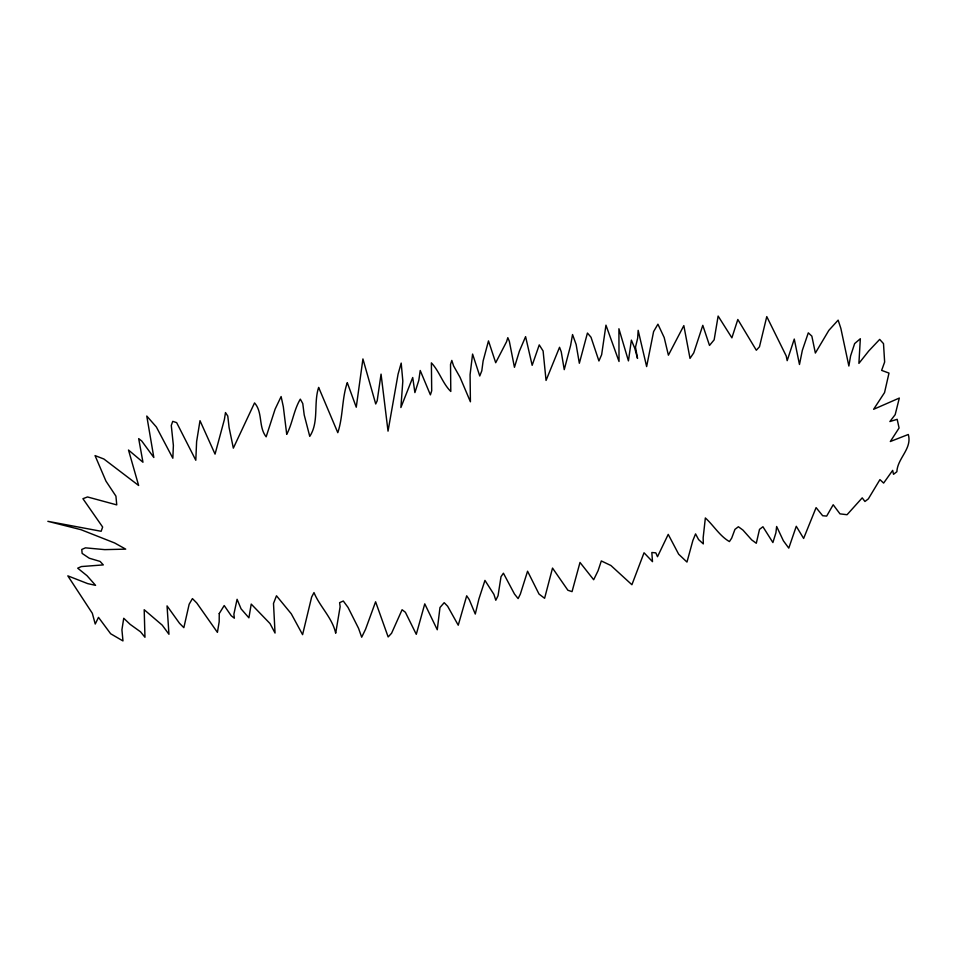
<?xml version="1.0" encoding="UTF-8"?>
<svg xmlns="http://www.w3.org/2000/svg" width="957" height="957" viewBox="0 0 957 957"><rect width="100%" height="100%" fill="white"/><g stroke="black" fill="none" stroke-linecap="round" stroke-linejoin="round"><path stroke-width="1.44" d="M219.249 613.545L219.177 621.763L217.418 632.362L196.759 602.982L192.429 598.603L189.151 604.25L183.84 627.672L179.497 623.27L167.044 605.901L168.958 634.276L162.212 625.136L144.196 609.729L144.962 637.266L140.547 631.835L130.128 624.347L123.728 618.246L121.922 629.814L122.975 640.939L110.653 633.749L98.499 617.361L95.233 624.036L92.327 613.293L67.827 575.863L87.721 583.626L95.568 585.349L87.003 575.683L77.696 568.183L81.393 566.556L103.296 564.905L100.102 561.424L89.264 558.218L82.135 553.409L81.776 549.462L85.46 547.847L104.756 549.629L125.702 549.139L114.661 542.978L80.95 529.676L47.85 521.326L101.143 531.279L102.65 527.044L82.924 498.705L87.506 496.958L116.754 504.889L115.929 496.145L105.952 481.108L95.054 455.604L103.87 459.001L138.633 485.474L128.501 450.029L142.952 462.231L138.693 438.629L141.768 441.033L153.826 457.494L146.78 416.044L156.362 426.978L172.834 458.224L173.384 445.472L171.279 425.458L172.739 421.355L176.638 422.635L195.802 460.257L196.616 441.596L200.001 420.673L215.05 454.12L224.393 419.513L225.493 412.563L227.778 416.044L229.082 427.444L233.341 448.139L254.55 402.909C262.984 412.455 258.27 426.906 266.154 436.811L275.114 409.129L281.119 396.545L283.332 406.797L286.729 434.358C292.543 423.221 293.787 410.039 300.319 399.129L302.771 403.555L304.206 414.919L309.757 436.368C319.16 422.121 313.394 403.196 318.645 387.406L337.797 432.672C343.204 416.474 341.781 398.818 347.271 382.644L356.255 407.215L362.93 358.947L375.718 403.974L377.178 400.827L381.053 374.127L388.028 431.14L398.064 374.187L401.198 363.098L402.825 381.089L400.887 407.538L412.718 377.513L414.895 392.597L418.807 380.36L420.219 370.491L430.399 394.858L431.703 390.767L431.38 362.87C439.43 371.304 442.529 383.338 450.795 391.461L450.532 364.473L451.812 360.418L453.582 365.897L460.054 377.345L470.413 401.784L470.078 374.701L472.591 354.078L479.756 375.993L481.802 370.826L483.118 360.968L488.489 340.895L495.702 362.727L506.564 341.721L507.808 337.677L509.327 341.254L514.447 367.309L519.424 351.075L525.596 336.637L532.164 365.323L539.246 344.903L543.097 350.98L546.052 380.431L559.546 347.283L561.245 351.805L564.247 369.641L570.611 345.441L572.549 334.555L576.138 344.508L579.344 363.265L587.442 333.036L591.007 337.235L598.926 360.968L601.642 354.712L605.96 325.165L619.023 361.483L618.916 328.753L628.438 360.885L631.381 340.118L634.742 348.228L637.529 358.408L635.496 347.14L637.673 338.108L638.163 330.344L646.633 366.579L653.595 331.612L657.926 324.172L664.194 337.546L668.405 355.191L683.836 325.607L690.009 358.385L693.741 352.906L702.797 325.332L709.508 345.441L714.149 339.831L718.133 316.061L731.89 337.833L737.823 319.494L756.317 350.238L759.463 346.805L766.772 316.6L786.211 355.956L787.18 360.669L794.262 339.065L799.478 364.485L802.337 350.346L808.294 332.845L811.847 336.134L815.364 353.049L828.834 330.392L838.141 320.128L840.856 328.383L848.871 366.029L850.582 355.956L854.649 343.575L860.331 338.73L858.908 363.385L868.741 350.98L879.686 339.4L883.502 343.635L884.639 362.033L881.636 370.383L888.993 373.098L884.543 392.597L873.621 409.297L899.317 398.064L895.178 414.668L889.878 421.547L897.176 419.322L899.078 428.006L890.321 441.512L908.301 434.49C912.392 448.677 897.475 458.152 896.876 471.717L893.515 474.313L892.666 470.389L883.622 483.082L879.938 479.624L868.334 498.884L864.949 501.492L862.221 497.867L847.053 514.722L839.983 513.861L833.188 504.758L826.669 516.086L822.661 515.727L816.094 507.617L803.629 538.432L796.272 526.29L788.783 548.134L783.388 540.789L776.641 526.494L775.912 532.774L772.897 542.547L762.932 526.745L759.511 529.365L756.293 543.265L751.712 539.915L742.943 530.082L738.385 526.745L734.952 529.365L731.698 538.121L729.413 541.578C719.592 535.896 713.719 525.513 705.357 517.964L703.156 537.762L703.311 543.899L698.574 539.557L695.572 533.91L692.868 540.502L686.97 562.07L678.657 554.187L668.225 534.389L657.495 556.699L655.832 552.859L651.837 552.5L652.483 561.651L644.037 552.775L631.907 584.727L610.913 565.515L601.319 560.946L598.065 570.755L593.675 579.739L580.002 562.453L572.047 591.629L567.896 590.266L552.524 568.087L544.605 598.292L539.018 594.058L527.57 571.221L520.357 594.07L518.12 598.592L514.471 594.022L503.418 573.207L501.013 576.688L498.047 595.733L495.798 600.254L493.92 594.369L484.948 580.409L478.919 598.938L475.282 614.047L469.205 599.525L466.693 595.816L458.247 625.208L447.637 606.236L444.192 602.683L439.981 607.516L437.265 629.766L424.764 603.867L416.283 634.312L405.385 612.277L402.096 609.729L391.58 633.247L388.147 636.943L375.599 601.786L365.55 629.287L361.686 637.206L358.576 628.39L348.025 607.42L343.3 601.008L339.615 602.659L340.13 606.69L335.692 633.247C332.354 617.851 319.841 606.75 313.992 592.586L311.635 597.072L302.591 634.647L291.287 613.82L276.477 595.78L273.499 603.448L275.042 633.044L270.018 623.557L251.224 604.094L248.904 617.827L241.08 608.867L237.085 599.297L233.891 614.167L234.345 618.198L231.151 615.662L224.201 605.542L219.249 613.545"/></g></svg>
